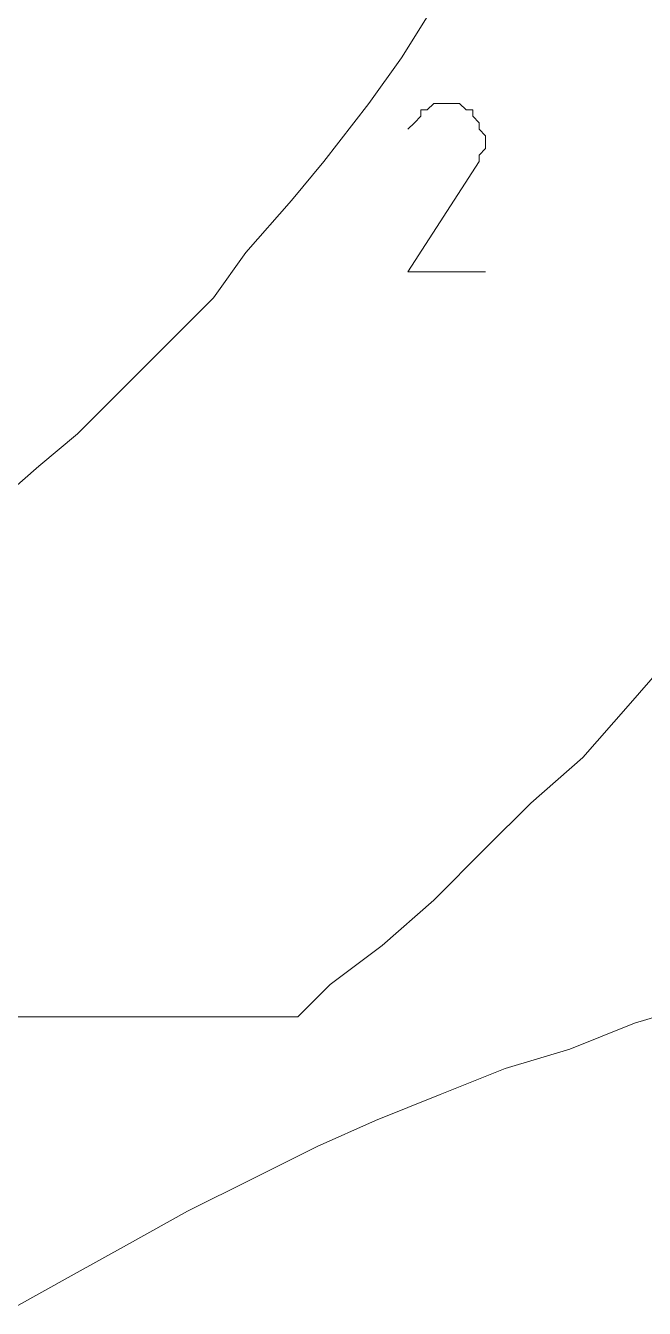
# Model space of a CAD drawing. Header units: centimetres. Extents: x -10.4 to 10.4, y -10.8 to 7.6.
# Drawn here: x -3.92 to -3.38, y -6.025 to -4.905 of the extents above; entities that cross this region are included whole.
import ezdxf
from ezdxf.lldxf.tags import DXFTag

# ---------------------------------------------------------------- set-up
doc = ezdxf.new("R2010")
doc.units = ezdxf.units.CM
doc.header["$MEASUREMENT"] = 0
doc.layers.add('layer 1', color=7, linetype='Continuous')
tags = doc.linetypes.add('New Line1865', pattern=[0.2, 0.1, -0.1]).pattern_tags.tags
tags[6:7] = [DXFTag(74, 4), DXFTag(75, 0), DXFTag(340, '0'), DXFTag(46, 1.0), DXFTag(50, 0.0), DXFTag(44, 0.0), DXFTag(45, 0.0)]
tags[4:5] = [DXFTag(74, 4), DXFTag(75, 0), DXFTag(340, '0'), DXFTag(46, 1.0), DXFTag(50, 0.0), DXFTag(44, 0.0), DXFTag(45, 0.0)]
tags = doc.linetypes.add('New Line1866', pattern=[0.2, 0.1, -0.1]).pattern_tags.tags
tags[6:7] = [DXFTag(74, 4), DXFTag(75, 0), DXFTag(340, '0'), DXFTag(46, 1.0), DXFTag(50, 0.0), DXFTag(44, 0.0), DXFTag(45, 0.0)]
tags[4:5] = [DXFTag(74, 4), DXFTag(75, 0), DXFTag(340, '0'), DXFTag(46, 1.0), DXFTag(50, 0.0), DXFTag(44, 0.0), DXFTag(45, 0.0)]
tags = doc.linetypes.add('New Line1867', pattern=[0.2, 0.1, -0.1]).pattern_tags.tags
tags[6:7] = [DXFTag(74, 4), DXFTag(75, 0), DXFTag(340, '0'), DXFTag(46, 1.0), DXFTag(50, 0.0), DXFTag(44, 0.0), DXFTag(45, 0.0)]
tags[4:5] = [DXFTag(74, 4), DXFTag(75, 0), DXFTag(340, '0'), DXFTag(46, 1.0), DXFTag(50, 0.0), DXFTag(44, 0.0), DXFTag(45, 0.0)]
tags = doc.linetypes.add('New Line1868', pattern=[0.2, 0.1, -0.1]).pattern_tags.tags
tags[6:7] = [DXFTag(74, 4), DXFTag(75, 0), DXFTag(340, '0'), DXFTag(46, 1.0), DXFTag(50, 0.0), DXFTag(44, 0.0), DXFTag(45, 0.0)]
tags[4:5] = [DXFTag(74, 4), DXFTag(75, 0), DXFTag(340, '0'), DXFTag(46, 1.0), DXFTag(50, 0.0), DXFTag(44, 0.0), DXFTag(45, 0.0)]
tags = doc.linetypes.add('New Line1869', pattern=[0.2, 0.1, -0.1]).pattern_tags.tags
tags[6:7] = [DXFTag(74, 4), DXFTag(75, 0), DXFTag(340, '0'), DXFTag(46, 1.0), DXFTag(50, 0.0), DXFTag(44, 0.0), DXFTag(45, 0.0)]
tags[4:5] = [DXFTag(74, 4), DXFTag(75, 0), DXFTag(340, '0'), DXFTag(46, 1.0), DXFTag(50, 0.0), DXFTag(44, 0.0), DXFTag(45, 0.0)]
tags = doc.linetypes.add('New Line1870', pattern=[0.2, 0.1, -0.1]).pattern_tags.tags
tags[6:7] = [DXFTag(74, 4), DXFTag(75, 0), DXFTag(340, '0'), DXFTag(46, 1.0), DXFTag(50, 0.0), DXFTag(44, 0.0), DXFTag(45, 0.0)]
tags[4:5] = [DXFTag(74, 4), DXFTag(75, 0), DXFTag(340, '0'), DXFTag(46, 1.0), DXFTag(50, 0.0), DXFTag(44, 0.0), DXFTag(45, 0.0)]
tags = doc.linetypes.add('New Line1871', pattern=[0.2, 0.1, -0.1]).pattern_tags.tags
tags[6:7] = [DXFTag(74, 4), DXFTag(75, 0), DXFTag(340, '0'), DXFTag(46, 1.0), DXFTag(50, 0.0), DXFTag(44, 0.0), DXFTag(45, 0.0)]
tags[4:5] = [DXFTag(74, 4), DXFTag(75, 0), DXFTag(340, '0'), DXFTag(46, 1.0), DXFTag(50, 0.0), DXFTag(44, 0.0), DXFTag(45, 0.0)]
tags = doc.linetypes.add('New Line1872', pattern=[0.2, 0.1, -0.1]).pattern_tags.tags
tags[6:7] = [DXFTag(74, 4), DXFTag(75, 0), DXFTag(340, '0'), DXFTag(46, 1.0), DXFTag(50, 0.0), DXFTag(44, 0.0), DXFTag(45, 0.0)]
tags[4:5] = [DXFTag(74, 4), DXFTag(75, 0), DXFTag(340, '0'), DXFTag(46, 1.0), DXFTag(50, 0.0), DXFTag(44, 0.0), DXFTag(45, 0.0)]
tags = doc.linetypes.add('New Line1873', pattern=[0.2, 0.1, -0.1]).pattern_tags.tags
tags[6:7] = [DXFTag(74, 4), DXFTag(75, 0), DXFTag(340, '0'), DXFTag(46, 1.0), DXFTag(50, 0.0), DXFTag(44, 0.0), DXFTag(45, 0.0)]
tags[4:5] = [DXFTag(74, 4), DXFTag(75, 0), DXFTag(340, '0'), DXFTag(46, 1.0), DXFTag(50, 0.0), DXFTag(44, 0.0), DXFTag(45, 0.0)]
tags = doc.linetypes.add('New Line1874', pattern=[0.2, 0.1, -0.1]).pattern_tags.tags
tags[6:7] = [DXFTag(74, 4), DXFTag(75, 0), DXFTag(340, '0'), DXFTag(46, 1.0), DXFTag(50, 0.0), DXFTag(44, 0.0), DXFTag(45, 0.0)]
tags[4:5] = [DXFTag(74, 4), DXFTag(75, 0), DXFTag(340, '0'), DXFTag(46, 1.0), DXFTag(50, 0.0), DXFTag(44, 0.0), DXFTag(45, 0.0)]
tags = doc.linetypes.add('New Line1875', pattern=[0.2, 0.1, -0.1]).pattern_tags.tags
tags[6:7] = [DXFTag(74, 4), DXFTag(75, 0), DXFTag(340, '0'), DXFTag(46, 1.0), DXFTag(50, 0.0), DXFTag(44, 0.0), DXFTag(45, 0.0)]
tags[4:5] = [DXFTag(74, 4), DXFTag(75, 0), DXFTag(340, '0'), DXFTag(46, 1.0), DXFTag(50, 0.0), DXFTag(44, 0.0), DXFTag(45, 0.0)]
tags = doc.linetypes.add('New Line534', pattern=[0.2, 0.1, -0.1]).pattern_tags.tags
tags[6:7] = [DXFTag(74, 4), DXFTag(75, 0), DXFTag(340, '0'), DXFTag(46, 1.0), DXFTag(50, 0.0), DXFTag(44, 0.0), DXFTag(45, 0.0)]
tags[4:5] = [DXFTag(74, 4), DXFTag(75, 0), DXFTag(340, '0'), DXFTag(46, 1.0), DXFTag(50, 0.0), DXFTag(44, 0.0), DXFTag(45, 0.0)]
tags = doc.linetypes.add('New Line535', pattern=[0.2, 0.1, -0.1]).pattern_tags.tags
tags[6:7] = [DXFTag(74, 4), DXFTag(75, 0), DXFTag(340, '0'), DXFTag(46, 1.0), DXFTag(50, 0.0), DXFTag(44, 0.0), DXFTag(45, 0.0)]
tags[4:5] = [DXFTag(74, 4), DXFTag(75, 0), DXFTag(340, '0'), DXFTag(46, 1.0), DXFTag(50, 0.0), DXFTag(44, 0.0), DXFTag(45, 0.0)]
tags = doc.linetypes.add('New Line536', pattern=[0.2, 0.1, -0.1]).pattern_tags.tags
tags[6:7] = [DXFTag(74, 4), DXFTag(75, 0), DXFTag(340, '0'), DXFTag(46, 1.0), DXFTag(50, 0.0), DXFTag(44, 0.0), DXFTag(45, 0.0)]
tags[4:5] = [DXFTag(74, 4), DXFTag(75, 0), DXFTag(340, '0'), DXFTag(46, 1.0), DXFTag(50, 0.0), DXFTag(44, 0.0), DXFTag(45, 0.0)]
tags = doc.linetypes.add('New Line537', pattern=[0.2, 0.1, -0.1]).pattern_tags.tags
tags[6:7] = [DXFTag(74, 4), DXFTag(75, 0), DXFTag(340, '0'), DXFTag(46, 1.0), DXFTag(50, 0.0), DXFTag(44, 0.0), DXFTag(45, 0.0)]
tags[4:5] = [DXFTag(74, 4), DXFTag(75, 0), DXFTag(340, '0'), DXFTag(46, 1.0), DXFTag(50, 0.0), DXFTag(44, 0.0), DXFTag(45, 0.0)]
tags = doc.linetypes.add('New Line538', pattern=[0.2, 0.1, -0.1]).pattern_tags.tags
tags[6:7] = [DXFTag(74, 4), DXFTag(75, 0), DXFTag(340, '0'), DXFTag(46, 1.0), DXFTag(50, 0.0), DXFTag(44, 0.0), DXFTag(45, 0.0)]
tags[4:5] = [DXFTag(74, 4), DXFTag(75, 0), DXFTag(340, '0'), DXFTag(46, 1.0), DXFTag(50, 0.0), DXFTag(44, 0.0), DXFTag(45, 0.0)]
tags = doc.linetypes.add('New Line539', pattern=[0.2, 0.1, -0.1]).pattern_tags.tags
tags[6:7] = [DXFTag(74, 4), DXFTag(75, 0), DXFTag(340, '0'), DXFTag(46, 1.0), DXFTag(50, 0.0), DXFTag(44, 0.0), DXFTag(45, 0.0)]
tags[4:5] = [DXFTag(74, 4), DXFTag(75, 0), DXFTag(340, '0'), DXFTag(46, 1.0), DXFTag(50, 0.0), DXFTag(44, 0.0), DXFTag(45, 0.0)]
tags = doc.linetypes.add('New Line540', pattern=[0.2, 0.1, -0.1]).pattern_tags.tags
tags[6:7] = [DXFTag(74, 4), DXFTag(75, 0), DXFTag(340, '0'), DXFTag(46, 1.0), DXFTag(50, 0.0), DXFTag(44, 0.0), DXFTag(45, 0.0)]
tags[4:5] = [DXFTag(74, 4), DXFTag(75, 0), DXFTag(340, '0'), DXFTag(46, 1.0), DXFTag(50, 0.0), DXFTag(44, 0.0), DXFTag(45, 0.0)]
tags = doc.linetypes.add('New Line541', pattern=[0.2, 0.1, -0.1]).pattern_tags.tags
tags[6:7] = [DXFTag(74, 4), DXFTag(75, 0), DXFTag(340, '0'), DXFTag(46, 1.0), DXFTag(50, 0.0), DXFTag(44, 0.0), DXFTag(45, 0.0)]
tags[4:5] = [DXFTag(74, 4), DXFTag(75, 0), DXFTag(340, '0'), DXFTag(46, 1.0), DXFTag(50, 0.0), DXFTag(44, 0.0), DXFTag(45, 0.0)]
tags = doc.linetypes.add('New Line680', pattern=[0.2, 0.1, -0.1]).pattern_tags.tags
tags[6:7] = [DXFTag(74, 4), DXFTag(75, 0), DXFTag(340, '0'), DXFTag(46, 1.0), DXFTag(50, 0.0), DXFTag(44, 0.0), DXFTag(45, 0.0)]
tags[4:5] = [DXFTag(74, 4), DXFTag(75, 0), DXFTag(340, '0'), DXFTag(46, 1.0), DXFTag(50, 0.0), DXFTag(44, 0.0), DXFTag(45, 0.0)]
tags = doc.linetypes.add('New Line681', pattern=[0.2, 0.1, -0.1]).pattern_tags.tags
tags[6:7] = [DXFTag(74, 4), DXFTag(75, 0), DXFTag(340, '0'), DXFTag(46, 1.0), DXFTag(50, 0.0), DXFTag(44, 0.0), DXFTag(45, 0.0)]
tags[4:5] = [DXFTag(74, 4), DXFTag(75, 0), DXFTag(340, '0'), DXFTag(46, 1.0), DXFTag(50, 0.0), DXFTag(44, 0.0), DXFTag(45, 0.0)]
tags = doc.linetypes.add('New Line682', pattern=[0.2, 0.1, -0.1]).pattern_tags.tags
tags[6:7] = [DXFTag(74, 4), DXFTag(75, 0), DXFTag(340, '0'), DXFTag(46, 1.0), DXFTag(50, 0.0), DXFTag(44, 0.0), DXFTag(45, 0.0)]
tags[4:5] = [DXFTag(74, 4), DXFTag(75, 0), DXFTag(340, '0'), DXFTag(46, 1.0), DXFTag(50, 0.0), DXFTag(44, 0.0), DXFTag(45, 0.0)]
tags = doc.linetypes.add('New Line683', pattern=[0.2, 0.1, -0.1]).pattern_tags.tags
tags[6:7] = [DXFTag(74, 4), DXFTag(75, 0), DXFTag(340, '0'), DXFTag(46, 1.0), DXFTag(50, 0.0), DXFTag(44, 0.0), DXFTag(45, 0.0)]
tags[4:5] = [DXFTag(74, 4), DXFTag(75, 0), DXFTag(340, '0'), DXFTag(46, 1.0), DXFTag(50, 0.0), DXFTag(44, 0.0), DXFTag(45, 0.0)]
tags = doc.linetypes.add('New Line684', pattern=[0.2, 0.1, -0.1]).pattern_tags.tags
tags[6:7] = [DXFTag(74, 4), DXFTag(75, 0), DXFTag(340, '0'), DXFTag(46, 1.0), DXFTag(50, 0.0), DXFTag(44, 0.0), DXFTag(45, 0.0)]
tags[4:5] = [DXFTag(74, 4), DXFTag(75, 0), DXFTag(340, '0'), DXFTag(46, 1.0), DXFTag(50, 0.0), DXFTag(44, 0.0), DXFTag(45, 0.0)]
tags = doc.linetypes.add('New Line685', pattern=[0.2, 0.1, -0.1]).pattern_tags.tags
tags[6:7] = [DXFTag(74, 4), DXFTag(75, 0), DXFTag(340, '0'), DXFTag(46, 1.0), DXFTag(50, 0.0), DXFTag(44, 0.0), DXFTag(45, 0.0)]
tags[4:5] = [DXFTag(74, 4), DXFTag(75, 0), DXFTag(340, '0'), DXFTag(46, 1.0), DXFTag(50, 0.0), DXFTag(44, 0.0), DXFTag(45, 0.0)]
tags = doc.linetypes.add('New Line686', pattern=[0.2, 0.1, -0.1]).pattern_tags.tags
tags[6:7] = [DXFTag(74, 4), DXFTag(75, 0), DXFTag(340, '0'), DXFTag(46, 1.0), DXFTag(50, 0.0), DXFTag(44, 0.0), DXFTag(45, 0.0)]
tags[4:5] = [DXFTag(74, 4), DXFTag(75, 0), DXFTag(340, '0'), DXFTag(46, 1.0), DXFTag(50, 0.0), DXFTag(44, 0.0), DXFTag(45, 0.0)]
tags = doc.linetypes.add('New Line687', pattern=[0.2, 0.1, -0.1]).pattern_tags.tags
tags[6:7] = [DXFTag(74, 4), DXFTag(75, 0), DXFTag(340, '0'), DXFTag(46, 1.0), DXFTag(50, 0.0), DXFTag(44, 0.0), DXFTag(45, 0.0)]
tags[4:5] = [DXFTag(74, 4), DXFTag(75, 0), DXFTag(340, '0'), DXFTag(46, 1.0), DXFTag(50, 0.0), DXFTag(44, 0.0), DXFTag(45, 0.0)]
tags = doc.linetypes.add('New Line688', pattern=[0.2, 0.1, -0.1]).pattern_tags.tags
tags[6:7] = [DXFTag(74, 4), DXFTag(75, 0), DXFTag(340, '0'), DXFTag(46, 1.0), DXFTag(50, 0.0), DXFTag(44, 0.0), DXFTag(45, 0.0)]
tags[4:5] = [DXFTag(74, 4), DXFTag(75, 0), DXFTag(340, '0'), DXFTag(46, 1.0), DXFTag(50, 0.0), DXFTag(44, 0.0), DXFTag(45, 0.0)]
tags = doc.linetypes.add('New Line689', pattern=[0.2, 0.1, -0.1]).pattern_tags.tags
tags[6:7] = [DXFTag(74, 4), DXFTag(75, 0), DXFTag(340, '0'), DXFTag(46, 1.0), DXFTag(50, 0.0), DXFTag(44, 0.0), DXFTag(45, 0.0)]
tags[4:5] = [DXFTag(74, 4), DXFTag(75, 0), DXFTag(340, '0'), DXFTag(46, 1.0), DXFTag(50, 0.0), DXFTag(44, 0.0), DXFTag(45, 0.0)]
tags = doc.linetypes.add('New Line690', pattern=[0.2, 0.1, -0.1]).pattern_tags.tags
tags[6:7] = [DXFTag(74, 4), DXFTag(75, 0), DXFTag(340, '0'), DXFTag(46, 1.0), DXFTag(50, 0.0), DXFTag(44, 0.0), DXFTag(45, 0.0)]
tags[4:5] = [DXFTag(74, 4), DXFTag(75, 0), DXFTag(340, '0'), DXFTag(46, 1.0), DXFTag(50, 0.0), DXFTag(44, 0.0), DXFTag(45, 0.0)]
tags = doc.linetypes.add('New Line710', pattern=[0.2, 0.1, -0.1]).pattern_tags.tags
tags[6:7] = [DXFTag(74, 4), DXFTag(75, 0), DXFTag(340, '0'), DXFTag(46, 1.0), DXFTag(50, 0.0), DXFTag(44, 0.0), DXFTag(45, 0.0)]
tags[4:5] = [DXFTag(74, 4), DXFTag(75, 0), DXFTag(340, '0'), DXFTag(46, 1.0), DXFTag(50, 0.0), DXFTag(44, 0.0), DXFTag(45, 0.0)]

msp = doc.modelspace()

# ---------------------------------------------------------------- linework, layer by layer
at = {"layer": 'layer 1', "color": 5, "linetype": 'New Line680', "lineweight": 9}
msp.add_open_spline([(-3.56364, -4.88766), (-3.56364, -4.88766), (-3.59193, -4.93287), (-3.59193, -4.93287)], degree=3, dxfattribs=at)
at = {"layer": 'layer 1', "color": 5, "linetype": 'New Line681', "lineweight": 9}
msp.add_open_spline([(-3.59193, -4.93287), (-3.59193, -4.93287), (-3.62022, -4.97254), (-3.62022, -4.97254)], degree=3, dxfattribs=at)
at = {"layer": 'layer 1', "color": 5, "linetype": 'New Line682', "lineweight": 9}
msp.add_open_spline([(-3.62022, -4.97254), (-3.62022, -4.97254), (-3.65974, -5.02343), (-3.65974, -5.02343)], degree=3, dxfattribs=at)
at = {"layer": 'layer 1', "color": 1, "lineweight": 20}
for points in [[(-3.56364, -4.97254), (-3.56364, -4.97254), (-3.56933, -4.97807), (-3.56933, -4.97807)], [(-3.55795, -4.97254), (-3.55795, -4.97254), (-3.56364, -4.97254), (-3.56364, -4.97254)], [(-3.55226, -4.97254), (-3.55226, -4.97254), (-3.55795, -4.97254), (-3.55795, -4.97254)], [(-3.54658, -4.97254), (-3.54658, -4.97254), (-3.55226, -4.97254), (-3.55226, -4.97254)], [(-3.54103, -4.97254), (-3.54103, -4.97254), (-3.54658, -4.97254), (-3.54658, -4.97254)], [(-3.53534, -4.97807), (-3.53534, -4.97807), (-3.54103, -4.97254), (-3.54103, -4.97254)], [(-3.57486, -4.98376), (-3.57486, -4.98376), (-3.58055, -4.98945), (-3.58055, -4.98945)], [(-3.56933, -4.97807), (-3.56933, -4.97807), (-3.57486, -4.97807), (-3.57486, -4.97807)], [(-3.57486, -4.97807), (-3.57486, -4.97807), (-3.57486, -4.98376), (-3.57486, -4.98376)], [(-3.52966, -4.97807), (-3.52966, -4.97807), (-3.53534, -4.97807), (-3.53534, -4.97807)], [(-3.53534, -4.97807), (-3.53534, -4.97807), (-3.53534, -4.97807), (-3.53534, -4.97807)], [(-3.52966, -4.98376), (-3.52966, -4.98376), (-3.52966, -4.97807), (-3.52966, -4.97807)], [(-3.52397, -4.98945), (-3.52397, -4.98945), (-3.52966, -4.98376), (-3.52966, -4.98376)], [(-3.58055, -4.98945), (-3.58055, -4.98945), (-3.58624, -4.99514), (-3.58624, -4.99514)], [(-3.52397, -4.99514), (-3.52397, -4.99514), (-3.52397, -4.98945), (-3.52397, -4.98945)], [(-3.51843, -5.00083), (-3.51843, -5.00083), (-3.52397, -4.99514), (-3.52397, -4.99514)], [(-3.51843, -5.00637), (-3.51843, -5.00637), (-3.51843, -5.00083), (-3.51843, -5.00083)], [(-3.51843, -5.01206), (-3.51843, -5.01206), (-3.51843, -5.00637), (-3.51843, -5.00637)], [(-3.52397, -5.01775), (-3.52397, -5.01775), (-3.51843, -5.01206), (-3.51843, -5.01206)], [(-3.52397, -5.02343), (-3.52397, -5.02343), (-3.52397, -5.01775), (-3.52397, -5.01775)], [(-3.58624, -5.11954), (-3.58624, -5.11954), (-3.52397, -5.02343), (-3.52397, -5.02343)], [(-3.52397, -5.02343), (-3.52397, -5.02343), (-3.52397, -5.02343), (-3.52397, -5.02343)], [(-3.52397, -5.02343), (-3.52397, -5.02343), (-3.52397, -5.02343), (-3.52397, -5.02343)], [(-3.52397, -5.02343), (-3.52397, -5.02343), (-3.52397, -5.02343), (-3.52397, -5.02343)], [(-3.52397, -5.02343), (-3.52397, -5.02343), (-3.52397, -5.02343), (-3.52397, -5.02343)], [(-3.52397, -5.02343), (-3.52397, -5.02343), (-3.52397, -5.02343), (-3.52397, -5.02343)], [(-3.52397, -5.02343), (-3.52397, -5.02343), (-3.52397, -5.02343), (-3.52397, -5.02343)], [(-3.52397, -5.02343), (-3.52397, -5.02343), (-3.52397, -5.02343), (-3.52397, -5.02343)], [(-3.52397, -5.02343), (-3.52397, -5.02343), (-3.52397, -5.02343), (-3.52397, -5.02343)], [(-3.52397, -5.02343), (-3.52397, -5.02343), (-3.52397, -5.02343), (-3.52397, -5.02343)], [(-3.52397, -5.02343), (-3.52397, -5.02343), (-3.52397, -5.02343), (-3.52397, -5.02343)], [(-3.52397, -5.02343), (-3.52397, -5.02343), (-3.52397, -5.02343), (-3.52397, -5.02343)], [(-3.51843, -5.11954), (-3.51843, -5.11954), (-3.58624, -5.11954), (-3.58624, -5.11954)]]:
    msp.add_open_spline(points, degree=3, dxfattribs=at)
at = {"layer": 'layer 1', "color": 5, "linetype": 'New Line683', "lineweight": 9}
msp.add_open_spline([(-3.65974, -5.02343), (-3.65974, -5.02343), (-3.68804, -5.05742), (-3.68804, -5.05742)], degree=3, dxfattribs=at)
at = {"layer": 'layer 1', "color": 5, "linetype": 'New Line684', "lineweight": 9}
msp.add_open_spline([(-3.68804, -5.05742), (-3.68804, -5.05742), (-3.7277, -5.10263), (-3.7277, -5.10263)], degree=3, dxfattribs=at)
at = {"layer": 'layer 1', "color": 5, "linetype": 'New Line685', "lineweight": 9}
msp.add_open_spline([(-3.7277, -5.10263), (-3.7277, -5.10263), (-3.756, -5.14229), (-3.756, -5.14229)], degree=3, dxfattribs=at)
at = {"layer": 'layer 1', "color": 5, "linetype": 'New Line686', "lineweight": 9}
msp.add_open_spline([(-3.756, -5.14229), (-3.756, -5.14229), (-3.79567, -5.18182), (-3.79567, -5.18182)], degree=3, dxfattribs=at)
at = {"layer": 'layer 1', "color": 5, "linetype": 'New Line687', "lineweight": 9}
msp.add_open_spline([(-3.79567, -5.18182), (-3.79567, -5.18182), (-3.8295, -5.21579), (-3.8295, -5.21579)], degree=3, dxfattribs=at)
at = {"layer": 'layer 1', "color": 5, "linetype": 'New Line688', "lineweight": 9}
msp.add_open_spline([(-3.8295, -5.21579), (-3.8295, -5.21579), (-3.87486, -5.261), (-3.87486, -5.261)], degree=3, dxfattribs=at)
at = {"layer": 'layer 1', "color": 5, "linetype": 'New Line689', "lineweight": 9}
msp.add_open_spline([(-3.87486, -5.261), (-3.87486, -5.261), (-3.9087, -5.2893), (-3.9087, -5.2893)], degree=3, dxfattribs=at)
at = {"layer": 'layer 1', "color": 5, "linetype": 'New Line690', "lineweight": 9}
msp.add_open_spline([(-3.9087, -5.2893), (-3.9087, -5.2893), (-3.95405, -5.32897), (-3.95405, -5.32897)], degree=3, dxfattribs=at)
at = {"layer": 'layer 1', "color": 5, "linetype": 'New Line541', "lineweight": 9}
msp.add_open_spline([(-3.39388, -5.49872), (-3.39388, -5.49872), (-3.35421, -5.45337), (-3.35421, -5.45337)], degree=3, dxfattribs=at)
at = {"layer": 'layer 1', "color": 5, "linetype": 'New Line540', "lineweight": 9}
msp.add_open_spline([(-3.43355, -5.54394), (-3.43355, -5.54394), (-3.39388, -5.49872), (-3.39388, -5.49872)], degree=3, dxfattribs=at)
at = {"layer": 'layer 1', "color": 5, "linetype": 'New Line539', "lineweight": 9}
msp.add_open_spline([(-3.47876, -5.5836), (-3.47876, -5.5836), (-3.43355, -5.54394), (-3.43355, -5.54394)], degree=3, dxfattribs=at)
at = {"layer": 'layer 1', "color": 5, "linetype": 'New Line538', "lineweight": 9}
msp.add_open_spline([(-3.51843, -5.62312), (-3.51843, -5.62312), (-3.47876, -5.5836), (-3.47876, -5.5836)], degree=3, dxfattribs=at)
at = {"layer": 'layer 1', "color": 5, "linetype": 'New Line537', "lineweight": 9}
msp.add_open_spline([(-3.56364, -5.66848), (-3.56364, -5.66848), (-3.51843, -5.62312), (-3.51843, -5.62312)], degree=3, dxfattribs=at)
at = {"layer": 'layer 1', "color": 5, "linetype": 'New Line536', "lineweight": 9}
msp.add_open_spline([(-3.60885, -5.708), (-3.60885, -5.708), (-3.56364, -5.66848), (-3.56364, -5.66848)], degree=3, dxfattribs=at)
at = {"layer": 'layer 1', "color": 5, "linetype": 'New Line535', "lineweight": 9}
msp.add_open_spline([(-3.65421, -5.74199), (-3.65421, -5.74199), (-3.60885, -5.708), (-3.60885, -5.708)], degree=3, dxfattribs=at)
at = {"layer": 'layer 1', "color": 5, "linetype": 'New Line534', "lineweight": 9}
msp.add_open_spline([(-3.6825, -5.77028), (-3.6825, -5.77028), (-3.65421, -5.74199), (-3.65421, -5.74199)], degree=3, dxfattribs=at)
at = {"layer": 'layer 1', "color": 5, "linetype": 'New Line1865', "lineweight": 9}
msp.add_open_spline([(-3.33161, -5.7589), (-3.33161, -5.7589), (-3.38819, -5.77597), (-3.38819, -5.77597)], degree=3, dxfattribs=at)
at = {"layer": 'layer 1', "color": 5, "linetype": 'New Line710', "lineweight": 9}
msp.add_open_spline([(-4.85928, -5.77028), (-4.85928, -5.77028), (-3.6825, -5.77028), (-3.6825, -5.77028)], degree=3, dxfattribs=at)
at = {"layer": 'layer 1', "color": 5, "linetype": 'New Line1866', "lineweight": 9}
msp.add_open_spline([(-3.38819, -5.77597), (-3.38819, -5.77597), (-3.44477, -5.79857), (-3.44477, -5.79857)], degree=3, dxfattribs=at)
at = {"layer": 'layer 1', "color": 5, "linetype": 'New Line1867', "lineweight": 9}
msp.add_open_spline([(-3.44477, -5.79857), (-3.44477, -5.79857), (-3.50137, -5.81549), (-3.50137, -5.81549)], degree=3, dxfattribs=at)
at = {"layer": 'layer 1', "color": 5, "linetype": 'New Line1868', "lineweight": 9}
msp.add_open_spline([(-3.50137, -5.81549), (-3.50137, -5.81549), (-3.55795, -5.83809), (-3.55795, -5.83809)], degree=3, dxfattribs=at)
at = {"layer": 'layer 1', "color": 5, "linetype": 'New Line1869', "lineweight": 9}
msp.add_open_spline([(-3.55795, -5.83809), (-3.55795, -5.83809), (-3.61454, -5.86084), (-3.61454, -5.86084)], degree=3, dxfattribs=at)
at = {"layer": 'layer 1', "color": 5, "linetype": 'New Line1870', "lineweight": 9}
msp.add_open_spline([(-3.61454, -5.86084), (-3.61454, -5.86084), (-3.66543, -5.88345), (-3.66543, -5.88345)], degree=3, dxfattribs=at)
at = {"layer": 'layer 1', "color": 5, "linetype": 'New Line1871', "lineweight": 9}
msp.add_open_spline([(-3.66543, -5.88345), (-3.66543, -5.88345), (-3.72201, -5.91175), (-3.72201, -5.91175)], degree=3, dxfattribs=at)
at = {"layer": 'layer 1', "color": 5, "linetype": 'New Line1872', "lineweight": 9}
msp.add_open_spline([(-3.72201, -5.91175), (-3.72201, -5.91175), (-3.77861, -5.94003), (-3.77861, -5.94003)], degree=3, dxfattribs=at)
at = {"layer": 'layer 1', "color": 5, "linetype": 'New Line1873', "lineweight": 9}
msp.add_open_spline([(-3.77861, -5.94003), (-3.77861, -5.94003), (-3.8295, -5.96833), (-3.8295, -5.96833)], degree=3, dxfattribs=at)
at = {"layer": 'layer 1', "color": 5, "linetype": 'New Line1874', "lineweight": 9}
msp.add_open_spline([(-3.8295, -5.96833), (-3.8295, -5.96833), (-3.8804, -5.99662), (-3.8804, -5.99662)], degree=3, dxfattribs=at)
at = {"layer": 'layer 1', "color": 5, "linetype": 'New Line1875', "lineweight": 9}
msp.add_open_spline([(-3.8804, -5.99662), (-3.8804, -5.99662), (-3.93145, -6.02491), (-3.93145, -6.02491)], degree=3, dxfattribs=at)

doc.saveas('drawing.dxf')
